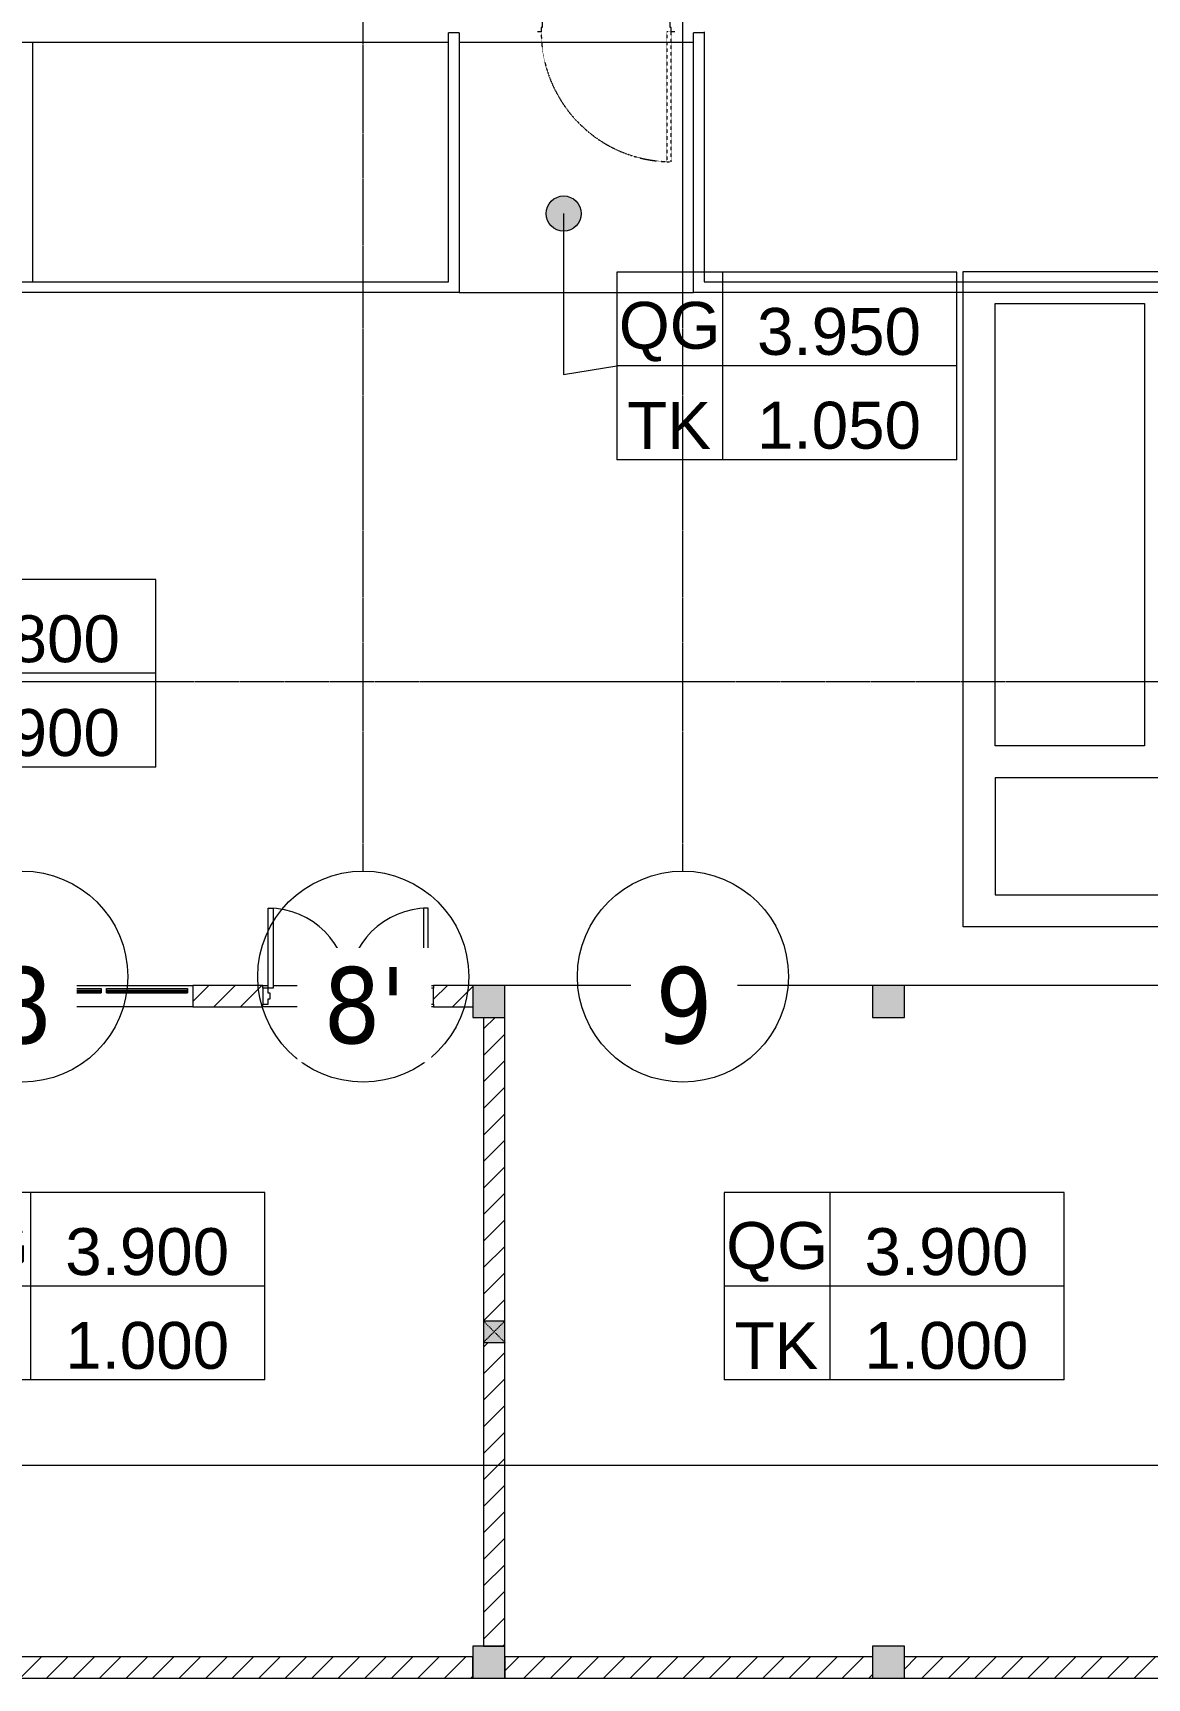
# Model space of a CAD drawing. Header units: millimetres. Extents: x -24439 to 198341, y -52871 to 149926.
# Drawn here: x 77453 to 87908, y 7888 to 23325 of the extents above; entities that cross this region are included whole.
import ezdxf

# ---------------------------------------------------------------- set-up
doc = ezdxf.new("R2010")
doc.units = ezdxf.units.MM
for name, pattern in [('Dash', [6, 3, -3]), ('Grid Line', [22.225, 12.7, -3.175, 3.175, -3.175]), ('NET VAN', [1.06, 0.53, -0.53])]:
    doc.linetypes.add(name, pattern=pattern)
for name, color, linetype, lineweight in [('0-1', 7, 'Continuous', 5), ('A-ANNO-NOTE', 131, 'Continuous', 9), ('A-DETL-GENF-2', 9, 'NET VAN', 9), ('A-DOOR', 31, 'Continuous', 9), ('A-DOOR-FRAM', 31, 'Continuous', 9), ('A-FLOR', 192, 'Continuous', 9), ('A-GLAZ-CWMG', 51, 'Continuous', 9), ('A-GLAZ-CWMG-1', 51, 'Continuous', 18), ('A-WALL', 113, 'Continuous', 9), ('A-WALL-3', 113, 'Continuous', 18), ('A-WALL-PATT-3', 111, 'Continuous', 9), ('G-IMPT', 8, 'Continuous', 9), ('G-IMPT-1', 9, 'Continuous', 9), ('M-EQPM', 50, 'Continuous', 9), ('S-BEAM-1', 9, 'Continuous', 9), ('S-COLS', 52, 'Continuous', 9), ('S-COLS-1', 254, 'Continuous', 5), ('S-COLS-3', 9, 'Continuous', 9), ('S-COLS-4', 52, 'Continuous', 18), ('S-COLS-HDLN', 52, 'Dash', 9), ('S-GRID-1', 1, 'Grid Line', 9), ('S-GRID-IDEN', 1, 'Continuous', 9)]:
    doc.layers.add(name, color=color, linetype=linetype, lineweight=lineweight)
doc.styles.add('Arial_6', font='arial_0.ttf', dxfattribs={"height": 2})
doc.styles.add('Arial_7', font='arial_0.ttf', dxfattribs={"height": 440})
doc.styles.add('Tahoma_B', font='tahomabd_0.ttf', dxfattribs={"height": 715})
pattern_1 = [(45, (0, 0), (-124.4508, 124.4508), [])]

# ---------------------------------------------------------------- blocks, each defined once
blk = doc.blocks.new('NCV_TKTC_KET CAU_rvt-1-TKCS_MB ĐỊNH VỊ CAO ĐỘ THIẾT KẾ')
at = {"layer": 'S-BEAM-1'}
for p, q in [((77103, 23237), (81353, 23237)), ((81453, 23237), (83653, 23237))]:
    blk.add_line(p, q, dxfattribs=at)
blk = doc.blocks.new('FD_01 - FD_01-1200x2200mm-V3-TKCS_MB ĐỊNH VỊ CAO ĐỘ THIẾT KẾ')
at = {"layer": 'A-DETL-GENF-2'}
for p, q in [((610, -100), (570, -100)), ((570, -100), (570, -1320)), ((610, -1320), (610, -100)), ((570, -1320), (610, -1320))]:
    blk.add_line(p, q, dxfattribs=at)
blk.add_arc((610, -100), 1220, 180, 268.1211, dxfattribs=at)
at = {"layer": 'A-DOOR-FRAM'}
for p, q in [((-645, 100), (-600, 100)), ((-600, 100), (-600, -60)), ((600, 100), (645, 100)), ((600, -60), (600, 100)), ((-610, -100), (-645, -100)), ((-600, -60), (-610, -60)), ((-610, -60), (-610, -100)), ((610, -60), (600, -60)), ((610, -100), (610, -60)), ((645, -100), (610, -100))]:
    blk.add_line(p, q, dxfattribs=at)
blk = doc.blocks.new('M_Concrete-Rectangular-Column2 - 300x300-2223046-TKCS_MB ĐỊNH VỊ CAO ĐỘ THIẾT KẾ')
at = {"layer": 'S-COLS-3'}
blk.add_hatch(color=256, dxfattribs=at).paths.add_polyline_path([(-150, -150), (150, -150), (150, 150), (-150, 150)])
at = {"layer": 'S-COLS-4'}
for p, q in [((150, 150), (-150, 150)), ((-150, 150), (-150, -150)), ((150, -150), (150, 150)), ((-150, -150), (150, -150))]:
    blk.add_line(p, q, dxfattribs=at)
blk = doc.blocks.new('FD_06 - FD_06_EI60-1600x2200_CỬA ĐI 02 CÁNH PANEL THÉP-602137-TKCS_MB ĐỊNH VỊ CAO ĐỘ THIẾT KẾ')
at = {"layer": 'A-DOOR'}
for p, q in [((-750, 81.35), (-750, 831.35)), ((-750, 831.35), (-705, 831.35)), ((-705, 831.35), (-705, 81.35)), ((750, 831.35), (705, 831.35)), ((705, 831.35), (705, 81.35)), ((750, 81.35), (750, 831.35)), ((-705, 81.35), (-750, 81.35)), ((705, 81.35), (750, 81.35))]:
    blk.add_line(p, q, dxfattribs=at)
for centre, start, end in [((-750, 81.35), 0, 90), ((750, 81.35), 90, 180)]:
    blk.add_arc(centre, 750, start, end, dxfattribs=at)
at = {"layer": 'A-DOOR-FRAM'}
for p, q in [((-750, 81.35), (-800, 81.35)), ((-800, 81.35), (-800, -68.65)), ((-750, 31.5875), (-750, 81.35)), ((-734.125, 31.5875), (-750, 31.5875)), ((-734.125, -19.4375), (-734.125, 31.5875)), ((750, 31.5875), (734.125, 31.5875)), ((734.125, 31.5875), (734.125, -19.4375)), ((750, 81.35), (750, 31.5875)), ((800, 81.35), (750, 81.35)), ((800, -68.65), (800, 81.35)), ((-800, -68.65), (-750, -68.65)), ((-750, -68.65), (-750, -19.4375)), ((-750, -19.4375), (-734.125, -19.4375)), ((734.125, -19.4375), (750, -19.4375)), ((750, -19.4375), (750, -68.65)), ((750, -68.65), (800, -68.65))]:
    blk.add_line(p, q, dxfattribs=at)
blk = doc.blocks.new('G1_SOF - BO TRU - 200x200-2333856-TKCS_MB ĐỊNH VỊ CAO ĐỘ THIẾT KẾ')
at = {"layer": 'S-COLS-3'}
blk.add_hatch(color=256, dxfattribs=at).paths.add_polyline_path([(100, -100), (100, 100), (-100, 100), (-100, -100)])
at = {"layer": 'S-COLS-4'}
for p, q in [((100, 100), (-100, 100)), ((-100, 100), (-100, -100)), ((100, -100), (100, 100)), ((-100, -100), (100, -100))]:
    blk.add_line(p, q, dxfattribs=at)
at = {"layer": 'S-COLS-HDLN'}
for p, q in [((100, 100), (-100, -100)), ((-100, 100), (100, -100))]:
    blk.add_line(p, q, dxfattribs=at)
blk = doc.blocks.new('TKTC_NAP THAM BE XLNT_260130 - TKTC_XREF_260130_NAP THAM BE XLNT_dwg-3399784-TKCS_MB ĐỊNH VỊ CAO ĐỘ THIẾT KẾ')
at = {"layer": 'G-IMPT', "flags": 128}
for points in [[(83428, 20238), (98577, 20238), (98577, 14088), (83428, 14088)], [(83728, 19938), (85128, 19938), (85128, 15788), (83728, 15788)], [(87828, 15488), (83728, 15488), (83728, 14388), (87828, 14388)]]:
    blk.add_lwpolyline(points, close=True, dxfattribs=at)
blk = doc.blocks.new('TKTC_NAP THAM BE XLNT_260130 - NẮP THĂM BỂ XLNT-2335565-TKCS_MB ĐỊNH VỊ CAO ĐỘ THIẾT KẾ')
blk.add_blockref('TKTC_NAP THAM BE XLNT_260130 - TKTC_XREF_260130_NAP THAM BE XLNT_dwg-3399784-TKCS_MB ĐỊNH VỊ CAO ĐỘ THIẾT KẾ', (-83428, -14088))
blk = doc.blocks.new('Rectangular Mullion - MULLION LA SACH-2492470-TKCS_MB ĐỊNH VỊ CAO ĐỘ THIẾT KẾ')
at = {"layer": 'A-GLAZ-CWMG'}
for p, q in [((77311, 14323), (77311, 14337)), ((77311, 14317), (77311, 14323)), ((77311, 14323), (77311, 14323)), ((77311, 14323), (78094, 14323)), ((77311, 14317), (78094, 14317)), ((78094, 14337), (78094, 14323)), ((78094, 14323), (78094, 14323)), ((78094, 14323), (78094, 14317))]:
    blk.add_line(p, q, dxfattribs=at)
blk = doc.blocks.new('Rectangular Mullion - MULLION LA SACH-2492469-TKCS_MB ĐỊNH VỊ CAO ĐỘ THIẾT KẾ')
at = {"layer": 'A-GLAZ-CWMG'}
for p, q in [((78144, 14323), (78144, 14337)), ((78144, 14317), (78144, 14323)), ((78144, 14323), (78144, 14323)), ((78144, 14323), (78903, 14323)), ((78144, 14317), (78903, 14317)), ((78903, 14337), (78903, 14323)), ((78903, 14323), (78903, 14323)), ((78903, 14323), (78903, 14317))]:
    blk.add_line(p, q, dxfattribs=at)
blk = doc.blocks.new('Rectangular Mullion - MULLION LA SACH-V302-TKCS_MB ĐỊNH VỊ CAO ĐỘ THIẾT KẾ')
at = {"layer": 'A-GLAZ-CWMG'}
for p, q in [((77311, 14359), (78094, 14359)), ((77311, 14359), (78094, 14359)), ((77311, 14339), (77311, 14359)), ((77311, 14359), (77311, 14359)), ((78094, 14359), (78094, 14359)), ((78094, 14359), (78094, 14339))]:
    blk.add_line(p, q, dxfattribs=at)
at = {"layer": 'A-GLAZ-CWMG-1'}
for p, q in [((78094, 14339), (77311, 14339)), ((77311, 14339), (77311, 14337)), ((77311, 14337), (78094, 14337)), ((78094, 14337), (78094, 14339))]:
    blk.add_line(p, q, dxfattribs=at)
blk = doc.blocks.new('Rectangular Mullion - MULLION LA SACH-V301-TKCS_MB ĐỊNH VỊ CAO ĐỘ THIẾT KẾ')
at = {"layer": 'A-GLAZ-CWMG'}
blk.add_hatch(color=256, dxfattribs=at).paths.add_polyline_path([(77261, 14337), (77261, 14339), (76503, 14337)])
for p, q in [((76503, 14359), (77261, 14359)), ((76503, 14359), (77261, 14359)), ((76503, 14339), (76503, 14359)), ((76503, 14359), (76503, 14359)), ((77261, 14359), (77261, 14359)), ((77261, 14359), (77261, 14339))]:
    blk.add_line(p, q, dxfattribs=at)
at = {"layer": 'A-GLAZ-CWMG-1'}
for p, q in [((77261, 14339), (76503, 14339)), ((76503, 14339), (76503, 14337)), ((76503, 14337), (77261, 14337)), ((77261, 14337), (77261, 14339))]:
    blk.add_line(p, q, dxfattribs=at)
blk = doc.blocks.new('NCV_TKCS_251209_TONG THE HIEN TRANG SAN DUONG - NCV_TKCS_HIEN TRANG_251209a_dwg-1612995-TKCS_MB ĐỊNH VỊ CAO ĐỘ THIẾT KẾ')
at = {"layer": 'G-IMPT-1', "flags": 128}
blk.add_lwpolyline([(563620038, 1144994014), (563599986, 1145060590), (563591265, 1145065274), (563500590, 1145037963), (563495906, 1145029242), (563515959, 1144962666)], close=True, dxfattribs=at)
blk = doc.blocks.new('NCV_TKCS_251209_TONG THE HIEN TRANG SAN DUONG - NCV_TKCS_251209_TONG THE HIEN TRANG SAN DUONG-1605292-TKCS_MB ĐỊNH VỊ CAO ĐỘ THIẾT KẾ')
at = {"rotation": 343.2379237072182}
blk.add_blockref('NCV_TKCS_251209_TONG THE HIEN TRANG SAN DUONG - NCV_TKCS_HIEN TRANG_251209a_dwg-1612995-TKCS_MB ĐỊNH VỊ CAO ĐỘ THIẾT KẾ', (-869777548, -933796959), dxfattribs=at)
blk = doc.blocks.new('Grid - M_Grid Head - Circle-353313-TKCS_MB ĐỊNH VỊ CAO ĐỘ THIẾT KẾ')
at = {"layer": 'S-GRID-IDEN'}
blk.add_circle((0, 0), 4.5, dxfattribs=at)
blk = doc.blocks.new('GHI CHU CAO DO THIET KE - GHI CHÚ CAO ĐỘ THIẾT KẾ-1513209-TKCS_MB ĐỊNH VỊ CAO ĐỘ THIẾT KẾ')
at = {"layer": 'A-ANNO-NOTE'}
for p, q in [((0, 8), (0, 0)), ((14.5, 8), (0, 8)), ((4.5, 8), (4.5, 0)), ((14.5, 0), (14.5, 8)), ((14.5, 4), (0, 4)), ((14.5, 0), (0, 0))]:
    blk.add_line(p, q, dxfattribs=at)
at = {"layer": 'A-ANNO-NOTE', "char_height": 2, "attachment_point": 5, "line_spacing_factor": 0.936439, "style": 'Arial_6'}
for s, insert, width in [('\\pt0.5,1,1.5,2,2.5,3,3.5,4,4.5,5,5.5,6,6.5,7,7.5,8,8.5,9,9.5,10,10.5,11,11.5,12,12.5,13,13.5,14,14.5,15,15.5,16;QG', (2.255, 5.459), 4.63), ('\\pt0.5,1,1.5,2,2.5,3,3.5,4,4.5,5,5.5,6,6.5,7,7.5,8,8.5,9,9.5,10,10.5,11,11.5,12,12.5,13,13.5,14,14.5,15,15.5,16;TK', (2.229, 1.459), 4.5)]:
    blk.add_mtext(s, dxfattribs=dict(at, insert=insert, width=width))

msp = doc.modelspace()

# ---------------------------------------------------------------- hatches: boundary and pattern name
at = {"layer": 'A-ANNO-NOTE'}
h = msp.add_hatch(color=256, dxfattribs=at)
edge = h.paths.add_edge_path()
edge.add_arc((82433.3, 21630.2), 165, 0, 360)
at = {"layer": 'A-WALL-PATT-3'}
h = msp.add_hatch(dxfattribs=at)
h.set_pattern_fill('FP_1', color=256, style=0, pattern_type=2)
h.set_pattern_definition(pattern_1)
h.paths.add_polyline_path([(79599.2, 14188.2), (79611.7, 14188.2), (79611.7, 14388.2), (78952.6, 14388.2), (78952.6, 14188.2)])
h.paths.add_polyline_path([(81211.7, 14188.2), (81580.7, 14188.2), (81580.7, 14388.2), (81211.7, 14388.2), (81211.7, 14213.2)])
h = msp.add_hatch(dxfattribs=at)
h.set_pattern_fill('FP_1', color=256, style=0, pattern_type=2)
h.set_pattern_definition(pattern_1)
h.paths.add_polyline_path([(81680.7, 8188.2), (81880.7, 8188.2), (81880.7, 11038.2), (81680.7, 11038.2)])
h.paths.add_polyline_path([(81680.7, 11238.2), (81880.7, 11238.2), (81880.7, 14088.2), (81680.7, 14088.2), (81680.7, 11269.5)])
h = msp.add_hatch(dxfattribs=at)
h.set_pattern_fill('FP_1', color=256, style=0, pattern_type=2)
h.set_pattern_definition(pattern_1)
h.paths.add_polyline_path([(77981.6, 7888.2), (81580.7, 7888.2), (81580.7, 8088.2), (76452.6, 8088.2), (76452.6, 7888.2)])
h = msp.add_hatch(dxfattribs=at)
h.set_pattern_fill('FP_1', color=256, style=0, pattern_type=2)
h.set_pattern_definition(pattern_1)
h.paths.add_polyline_path([(81880.7, 7888.2), (85330.7, 7888.2), (85330.7, 8088.2), (81880.7, 8088.2)])
h = msp.add_hatch(dxfattribs=at)
h.set_pattern_fill('FP_1', color=256, style=0, pattern_type=2)
h.set_pattern_definition(pattern_1)
h.paths.add_polyline_path([(87665.1, 7888.2), (89152.6, 7888.2), (89152.6, 8088.2), (85630.7, 8088.2), (85630.7, 7888.2)])
at = {"layer": 'S-COLS-1'}
msp.add_hatch(color=256, dxfattribs=at).paths.add_polyline_path([(81580.7, 7888.2), (81880.7, 7888.2), (81880.7, 8188.2), (81580.7, 8188.2)])

# ---------------------------------------------------------------- linework, layer by layer
at = {"layer": 'A-ANNO-NOTE'}
for p, q in [((82433.3, 21630.2), (82433.3, 20120.2)), ((82433.3, 20120.2), (82932.5, 20200.2))]:
    msp.add_line(p, q, dxfattribs=at)
msp.add_circle((82433.3, 21630.2), 165, dxfattribs=at)
at = {"layer": 'A-FLOR'}
for p, q in [((83752.6, 23335.3), (83752.6, 23325.3)), ((77452.6, 20988.2), (77452.6, 23236.9)), ((83552.6, 20888.2), (83552.6, 23236.9)), ((81452.6, 20888.2), (83652.6, 20888.2)), ((85330.7, 14388.2), (81880.7, 14388.2)), ((89152.6, 14388.2), (85630.7, 14388.2))]:
    msp.add_line(p, q, dxfattribs=at)
at = {"layer": 'A-WALL'}
for p, q in [((81352.6, 20988.2), (81352.6, 23325.3)), ((81452.6, 23325.3), (81352.6, 23325.3)), ((81452.6, 23325.3), (81452.6, 20888.2)), ((83652.6, 20888.2), (83652.6, 23325.3)), ((83752.6, 23325.3), (83652.6, 23325.3)), ((83752.6, 23325.3), (83752.6, 20988.2)), ((81452.6, 20888.2), (44802.6, 20888.2)), ((73227.6, 20988.2), (81352.6, 20988.2)), ((116102.6, 20888.2), (83652.6, 20888.2)), ((83752.6, 20988.2), (116102.6, 20988.2)), ((76452.6, 14388.2), (78952.6, 14388.2)), ((79611.7, 14388.2), (79661.7, 14388.2)), ((79706.7, 14388.2), (81116.7, 14388.2)), ((81161.7, 14388.2), (81211.7, 14388.2)), ((78952.6, 14188.2), (76452.6, 14188.2)), ((81211.7, 14188.2), (79611.7, 14188.2))]:
    msp.add_line(p, q, dxfattribs=at)
at = {"layer": 'A-WALL-3'}
for p, q in [((79611.7, 14388.2), (78952.6, 14388.2)), ((78952.6, 14388.2), (78952.6, 14188.2)), ((79611.7, 14363.2), (79611.7, 14388.2)), ((81580.7, 14388.2), (81211.7, 14388.2)), ((81211.7, 14388.2), (81211.7, 14363.2)), ((79611.7, 14188.2), (79611.7, 14213.2)), ((81211.7, 14213.2), (81211.7, 14188.2)), ((78952.6, 14188.2), (79611.7, 14188.2)), ((81211.7, 14188.2), (81580.7, 14188.2)), ((81680.7, 14088.2), (81680.7, 11238.2)), ((81880.7, 11238.2), (81880.7, 14088.2)), ((81680.7, 11038.2), (81680.7, 8188.2)), ((81880.7, 8188.2), (81880.7, 11038.2)), ((81680.7, 8188.2), (81880.7, 8188.2)), ((81580.7, 8088.2), (76452.6, 8088.2)), ((81580.7, 7888.2), (81580.7, 8088.2)), ((85330.7, 8088.2), (81880.7, 8088.2)), ((81880.7, 8088.2), (81880.7, 7888.2)), ((89152.6, 8088.2), (85630.7, 8088.2)), ((76452.6, 7888.2), (81580.7, 7888.2)), ((81880.7, 7888.2), (85330.7, 7888.2)), ((85630.7, 7888.2), (89152.6, 7888.2))]:
    msp.add_line(p, q, dxfattribs=at)
at = {"layer": 'S-COLS-4'}
for p, q in [((81880.7, 8188.2), (81580.7, 8188.2)), ((81580.7, 8188.2), (81580.7, 7888.2)), ((81880.7, 7888.2), (81880.7, 8188.2)), ((81580.7, 7888.2), (81880.7, 7888.2))]:
    msp.add_line(p, q, dxfattribs=at)
at = {"layer": 'S-GRID-1'}
for p, q in [((80552.6, 20960.6), (80552.6, 80482.7)), ((83552.6, 20960.6), (83552.6, 80482.7)), ((80552.6, 15460.6), (80552.6, 20960.6)), ((83552.6, 15460.6), (83552.6, 20960.6)), ((131551.8, 17236.9), (29351.8, 17236.9))]:
    msp.add_line(p, q, dxfattribs=at)

# ---------------------------------------------------------------- block references
at = {"layer": '0-1'}
msp.add_blockref('NCV_TKTC_KET CAU_rvt-1-TKCS_MB ĐỊNH VỊ CAO ĐỘ THIẾT KẾ', (0, 0), dxfattribs=at)
at = {"layer": 'A-ANNO-NOTE', "xscale": 220, "yscale": 220, "zscale": 220}
for p in [(82932.5, 19320.2), (75415.2, 16436.4), (76440.3, 10686.1), (83940.3, 10686.1)]:
    msp.add_blockref('GHI CHU CAO DO THIET KE - GHI CHÚ CAO ĐỘ THIẾT KẾ-1513209-TKCS_MB ĐỊNH VỊ CAO ĐỘ THIẾT KẾ', p, dxfattribs=at)
at = {"layer": 'A-DETL-GENF-2'}
msp.add_blockref('NCV_TKCS_251209_TONG THE HIEN TRANG SAN DUONG - NCV_TKCS_251209_TONG THE HIEN TRANG SAN DUONG-1605292-TKCS_MB ĐỊNH VỊ CAO ĐỘ THIẾT KẾ', (26103.5, 9888.2), dxfattribs=at)
at = {"layer": 'A-DOOR'}
for name, p in [('FD_01 - FD_01-1200x2200mm-V3-TKCS_MB ĐỊNH VỊ CAO ĐỘ THIẾT KẾ', (82832.6, 23436.9)), ('FD_06 - FD_06_EI60-1600x2200_CỬA ĐI 02 CÁNH PANEL THÉP-602137-TKCS_MB ĐỊNH VỊ CAO ĐỘ THIẾT KẾ', (80411.7, 14281.9))]:
    msp.add_blockref(name, p, dxfattribs=at)
at = {"layer": 'A-GLAZ-CWMG'}
for name, p in [('Rectangular Mullion - MULLION LA SACH-V302-TKCS_MB ĐỊNH VỊ CAO ĐỘ THIẾT KẾ', (0, 0)), ('Rectangular Mullion - MULLION LA SACH-V301-TKCS_MB ĐỊNH VỊ CAO ĐỘ THIẾT KẾ', (1641.7, 0)), ('Rectangular Mullion - MULLION LA SACH-2492470-TKCS_MB ĐỊNH VỊ CAO ĐỘ THIẾT KẾ', (0, 0)), ('Rectangular Mullion - MULLION LA SACH-2492469-TKCS_MB ĐỊNH VỊ CAO ĐỘ THIẾT KẾ', (0, 0))]:
    msp.add_blockref(name, p, dxfattribs=at)
at = {"layer": 'M-EQPM'}
msp.add_blockref('TKTC_NAP THAM BE XLNT_260130 - NẮP THĂM BỂ XLNT-2335565-TKCS_MB ĐỊNH VỊ CAO ĐỘ THIẾT KẾ', (86182.6, 14936.6), dxfattribs=at)
at = {"layer": 'S-COLS', "rotation": 90.00000000000058}
for p in [(81730.7, 14238.2), (85480.7, 14238.2), (85480.7, 8038.2)]:
    msp.add_blockref('M_Concrete-Rectangular-Column2 - 300x300-2223046-TKCS_MB ĐỊNH VỊ CAO ĐỘ THIẾT KẾ', p, dxfattribs=at)
at = {"layer": 'S-COLS'}
msp.add_blockref('G1_SOF - BO TRU - 200x200-2333856-TKCS_MB ĐỊNH VỊ CAO ĐỘ THIẾT KẾ', (81780.7, 11138.2), dxfattribs=at)
at = {"layer": 'S-GRID-IDEN', "xscale": 219.9999999999998, "yscale": 219.9999999999998, "zscale": 219.9999999999998}
for p in [(77352.6, 14470.6), (80552.6, 14470.6), (83552.6, 14470.6)]:
    msp.add_blockref('Grid - M_Grid Head - Circle-353313-TKCS_MB ĐỊNH VỊ CAO ĐỘ THIẾT KẾ', p, dxfattribs=at)

# ---------------------------------------------------------------- texts
at = {"layer": 'A-ANNO-NOTE', "char_height": 440, "width": 1586.2, "attachment_point": 5, "line_spacing_factor": 0.936439, "style": 'Arial_7'}
for s, insert in [('\\pt2794,5588,8382,11176,13970,16764,19558,22352,25146,27940,30734,33528,36322,39116,41910,44704,47498,50292,53086,55880,58674,61468,64262,67056,69850,72644,75438,78232,81026,83820,86614,89408;3.950', (85017.2, 20521)), ('\\pt2794,5588,8382,11176,13970,16764,19558,22352,25146,27940,30734,33528,36322,39116,41910,44704,47498,50292,53086,55880,58674,61468,64262,67056,69850,72644,75438,78232,81026,83820,86614,89408;1.050', (85017.2, 19641)), ('\\pt2794,5588,8382,11176,13970,16764,19558,22352,25146,27940,30734,33528,36322,39116,41910,44704,47498,50292,53086,55880,58674,61468,64262,67056,69850,72644,75438,78232,81026,83820,86614,89408;3.800', (77499.9, 17637.3)), ('\\pt2794,5588,8382,11176,13970,16764,19558,22352,25146,27940,30734,33528,36322,39116,41910,44704,47498,50292,53086,55880,58674,61468,64262,67056,69850,72644,75438,78232,81026,83820,86614,89408;0.900', (77499.9, 16757.3)), ('\\pt2794,5588,8382,11176,13970,16764,19558,22352,25146,27940,30734,33528,36322,39116,41910,44704,47498,50292,53086,55880,58674,61468,64262,67056,69850,72644,75438,78232,81026,83820,86614,89408;3.900', (78525, 11887)), ('\\pt2794,5588,8382,11176,13970,16764,19558,22352,25146,27940,30734,33528,36322,39116,41910,44704,47498,50292,53086,55880,58674,61468,64262,67056,69850,72644,75438,78232,81026,83820,86614,89408;3.900', (86025, 11887)), ('\\pt2794,5588,8382,11176,13970,16764,19558,22352,25146,27940,30734,33528,36322,39116,41910,44704,47498,50292,53086,55880,58674,61468,64262,67056,69850,72644,75438,78232,81026,83820,86614,89408;1.000', (78525, 11007)), ('\\pt2794,5588,8382,11176,13970,16764,19558,22352,25146,27940,30734,33528,36322,39116,41910,44704,47498,50292,53086,55880,58674,61468,64262,67056,69850,72644,75438,78232,81026,83820,86614,89408;1.000', (86025, 11007))]:
    msp.add_mtext(s, dxfattribs=dict(at, insert=insert))

# ---------------------------------------------------------------- next in the draw order: texts
at = {"layer": 'S-GRID-IDEN', "char_height": 715, "attachment_point": 5, "line_spacing_factor": 0.996129, "style": 'Tahoma_B', "bg_fill": 3, "box_fill_scale": 1.25, "bg_fill_color": 256, "bg_fill_true_color": 13158600, "bg_fill_transparency": 0}
for s, insert, width in [('\\pt2793.99835,5587.9967,8382.0022,11176.00055,13969.9989,16763.99725,19558.00275,22352.0011,25145.99945,27939.9978,30734.0033,33528.00165,36322,39115.99835,41909.9967,44704.0022,47498.00055,50291.9989,53085.99725,55880.00275,58674.0011,61467.99945,64261.9978,67056.0033,69850.00165,72644,75437.99835,78231.9967,81026.0022,83820.00055,86613.9989,89407.99725;8', (77362.9, 14196), 640.2), ("\\pt2793.99835,5587.9967,8382.0022,11176.00055,13969.9989,16763.99725,19558.00275,22352.0011,25145.99945,27939.9978,30734.0033,33528.00165,36322,39115.99835,41909.9967,44704.0022,47498.00055,50291.9989,53085.99725,55880.00275,58674.0011,61467.99945,64261.9978,67056.0033,69850.00165,72644,75437.99835,78231.9967,81026.0022,83820.00055,86613.9989,89407.99725;8'", (80562.9, 14196), 902), ('\\pt2793.99835,5587.9967,8382.0022,11176.00055,13969.9989,16763.99725,19558.00275,22352.0011,25145.99945,27939.9978,30734.0033,33528.00165,36322,39115.99835,41909.9967,44704.0022,47498.00055,50291.9989,53085.99725,55880.00275,58674.0011,61467.99945,64261.9978,67056.0033,69850.00165,72644,75437.99835,78231.9967,81026.0022,83820.00055,86613.9989,89407.99725;9', (83562.9, 14196), 640.2)]:
    msp.add_mtext(s, dxfattribs=dict(at, insert=insert, width=width))

doc.saveas('drawing.dxf')
